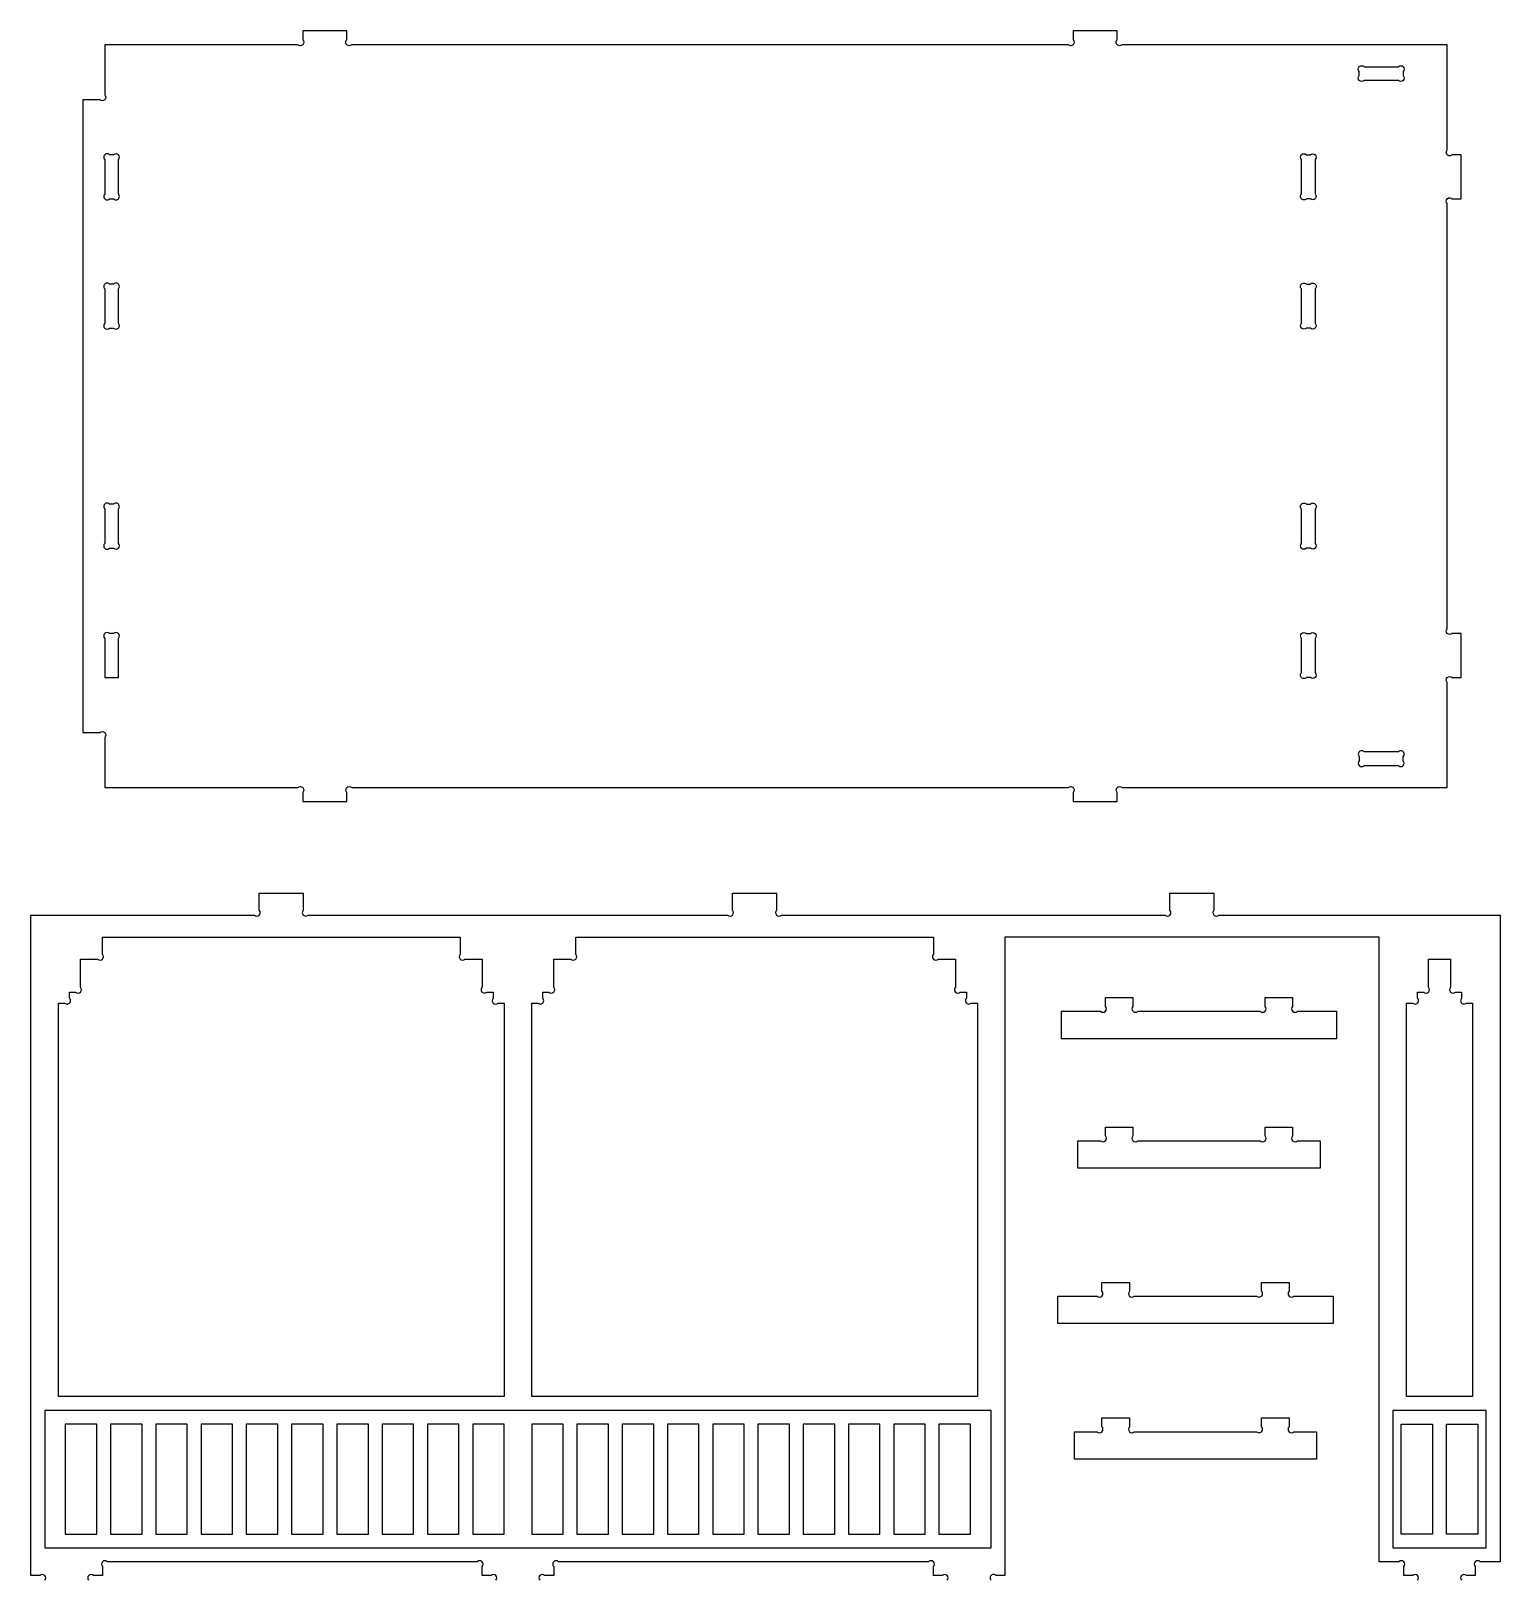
# Model space of a CAD drawing. Extents: x 2672.7 to 2719.2, y 2295.7 to 2331.6.
# Drawn here: x 2692.44 to 2705.79, y 2317.58 to 2331.64 of the extents above; entities that cross this region are included whole.
import ezdxf

# ---------------------------------------------------------------- set-up
doc = ezdxf.new("R2010")
doc.units = 0
doc.header["$MEASUREMENT"] = 0
doc.layers.add('LAYER1', color=18, linetype='CONTINUOUS')

msp = doc.modelspace()

# ---------------------------------------------------------------- linework, layer by layer
at = {"layer": 'LAYER1'}
for points in [[(2692.914, 2325.265), (2693.07, 2325.265, -1), (2693.114, 2325.221), (2693.114, 2324.765), (2694.87, 2324.765, -1), (2694.914, 2324.721), (2694.914, 2324.64), (2695.314, 2324.64), (2695.314, 2324.721, -1), (2695.359, 2324.765), (2701.87, 2324.765, -1), (2701.914, 2324.721), (2701.914, 2324.64), (2702.314, 2324.64), (2702.314, 2324.721, -1), (2702.359, 2324.765), (2705.314, 2324.765), (2705.314, 2325.721, -1), (2705.359, 2325.765), (2705.439, 2325.765), (2705.439, 2326.165), (2705.359, 2326.165, -1), (2705.314, 2326.209), (2705.314, 2330.071, -1), (2705.359, 2330.115), (2705.439, 2330.115), (2705.439, 2330.515), (2705.359, 2330.515, -1), (2705.314, 2330.559), (2705.314, 2331.515), (2702.359, 2331.515, -1), (2702.314, 2331.559), (2702.314, 2331.64), (2701.914, 2331.64), (2701.914, 2331.559, -1), (2701.87, 2331.515), (2695.359, 2331.515, -1), (2695.314, 2331.559), (2695.314, 2331.64), (2694.914, 2331.64), (2694.914, 2331.559, -1), (2694.87, 2331.515), (2693.114, 2331.515), (2693.114, 2331.059, -1), (2693.07, 2331.015), (2692.914, 2331.015)], [(2704.559, 2331.315), (2704.87, 2331.315, -1), (2704.914, 2331.271), (2704.914, 2331.234, -1), (2704.87, 2331.19), (2704.559, 2331.19, -1), (2704.514, 2331.234), (2704.514, 2331.271, -1)], [(2693.114, 2330.471), (2693.114, 2330.159, 1), (2693.159, 2330.115), (2693.195, 2330.115, 1), (2693.239, 2330.159), (2693.239, 2330.471, 1), (2693.195, 2330.515), (2693.159, 2330.515, 1)], [(2704.034, 2330.515), (2704.07, 2330.515, -1), (2704.114, 2330.471), (2704.114, 2330.159, -1), (2704.07, 2330.115), (2704.034, 2330.115, -1), (2703.989, 2330.159), (2703.989, 2330.471, -1)], [(2693.114, 2329.296), (2693.114, 2328.984, 1), (2693.159, 2328.94), (2693.195, 2328.94, 1), (2693.239, 2328.984), (2693.239, 2329.296, 1), (2693.195, 2329.34), (2693.159, 2329.34, 1)], [(2704.034, 2329.34), (2704.07, 2329.34, -1), (2704.114, 2329.296), (2704.114, 2328.984, -1), (2704.07, 2328.94), (2704.034, 2328.94, -1), (2703.989, 2328.984), (2703.989, 2329.296, -1)], [(2693.114, 2327.296), (2693.114, 2326.984, 1), (2693.159, 2326.94), (2693.195, 2326.94, 1), (2693.239, 2326.984), (2693.239, 2327.296, 1), (2693.195, 2327.34), (2693.159, 2327.34, 1)], [(2704.034, 2327.34), (2704.07, 2327.34, -1), (2704.114, 2327.296), (2704.114, 2326.984, -1), (2704.07, 2326.94), (2704.034, 2326.94, -1), (2703.989, 2326.984), (2703.989, 2327.296, -1)], [(2693.239, 2325.765), (2693.239, 2326.121, 1), (2693.195, 2326.165), (2693.159, 2326.165, 1), (2693.114, 2326.121), (2693.114, 2325.765)], [(2704.034, 2326.165), (2704.07, 2326.165, -1), (2704.114, 2326.121), (2704.114, 2325.809, -1), (2704.07, 2325.765), (2704.034, 2325.765, -1), (2703.989, 2325.809), (2703.989, 2326.121, -1)], [(2704.559, 2324.965), (2704.87, 2324.965, 1), (2704.914, 2325.009), (2704.914, 2325.046, 1), (2704.87, 2325.09), (2704.559, 2325.09, 1), (2704.514, 2325.046), (2704.514, 2325.009, 1)], [(2692.694, 2319.232), (2692.694, 2322.807), (2692.75, 2322.807, 1), (2692.794, 2322.851), (2692.794, 2322.907), (2692.85, 2322.907, 1), (2692.894, 2322.951), (2692.894, 2323.207), (2693.05, 2323.207, 1), (2693.094, 2323.251), (2693.094, 2323.407), (2696.344, 2323.407), (2696.344, 2323.251, 1), (2696.388, 2323.207), (2696.544, 2323.207), (2696.544, 2322.951, 1), (2696.588, 2322.907), (2696.644, 2322.907), (2696.644, 2322.851, 1), (2696.688, 2322.807), (2696.744, 2322.807), (2696.744, 2319.232)], [(2696.994, 2319.232), (2696.994, 2322.807), (2697.05, 2322.807, 1), (2697.094, 2322.851), (2697.094, 2322.907), (2697.15, 2322.907, 1), (2697.194, 2322.951), (2697.194, 2323.207), (2697.35, 2323.207, 1), (2697.394, 2323.251), (2697.394, 2323.407), (2700.644, 2323.407), (2700.644, 2323.251, 1), (2700.688, 2323.207), (2700.844, 2323.207), (2700.844, 2322.951, 1), (2700.888, 2322.907), (2700.944, 2322.907), (2700.944, 2322.851, 1), (2700.988, 2322.807), (2701.044, 2322.807), (2701.044, 2319.232)], [(2705.344, 2323.207), (2705.344, 2322.951, 1), (2705.388, 2322.907), (2705.444, 2322.907), (2705.444, 2322.851, 1), (2705.488, 2322.807), (2705.544, 2322.807), (2705.544, 2319.232), (2704.944, 2319.232), (2704.944, 2322.807), (2705, 2322.807, 1), (2705.044, 2322.851), (2705.044, 2322.907), (2705.1, 2322.907, 1), (2705.144, 2322.951), (2705.144, 2323.207)], [(2702.458, 2322.858), (2702.458, 2322.777, 1), (2702.503, 2322.733), (2703.614, 2322.733, 1), (2703.658, 2322.777), (2703.658, 2322.858), (2703.908, 2322.858), (2703.908, 2322.777, 1), (2703.953, 2322.733), (2704.308, 2322.733), (2704.308, 2322.483), (2701.808, 2322.483), (2701.808, 2322.733), (2702.164, 2322.733, 1), (2702.208, 2322.777), (2702.208, 2322.858)], [(2702.458, 2321.681), (2702.458, 2321.6, 1), (2702.503, 2321.556), (2703.614, 2321.556, 1), (2703.658, 2321.6), (2703.658, 2321.681), (2703.908, 2321.681), (2703.908, 2321.6, 1), (2703.953, 2321.556), (2704.158, 2321.556), (2704.158, 2321.306), (2701.958, 2321.306), (2701.958, 2321.556), (2702.164, 2321.556, 1), (2702.208, 2321.6), (2702.208, 2321.681)], [(2702.426, 2320.27), (2702.426, 2320.189, 1), (2702.47, 2320.145), (2703.582, 2320.145, 1), (2703.626, 2320.189), (2703.626, 2320.27), (2703.876, 2320.27), (2703.876, 2320.189, 1), (2703.92, 2320.145), (2704.276, 2320.145), (2704.276, 2319.895), (2701.776, 2319.895), (2701.776, 2320.145), (2702.132, 2320.145, 1), (2702.176, 2320.189), (2702.176, 2320.27)], [(2702.426, 2319.038), (2702.426, 2318.957, 1), (2702.47, 2318.913), (2703.582, 2318.913, 1), (2703.626, 2318.957), (2703.626, 2319.038), (2703.876, 2319.038), (2703.876, 2318.957, 1), (2703.92, 2318.913), (2704.126, 2318.913), (2704.126, 2318.663), (2701.926, 2318.663), (2701.926, 2318.913), (2702.132, 2318.913, 1), (2702.176, 2318.957), (2702.176, 2319.038)]]:
    msp.add_lwpolyline(points, format="xyb", close=True, dxfattribs=at)
for points in [[(2692.569, 2317.563, 1), (2692.525, 2317.607), (2692.444, 2317.607), (2692.444, 2323.607), (2694.475, 2323.607, 1), (2694.519, 2323.651), (2694.519, 2323.807), (2694.919, 2323.807), (2694.919, 2323.651, 1), (2694.963, 2323.607), (2698.775, 2323.607, 1), (2698.819, 2323.651), (2698.819, 2323.807), (2699.219, 2323.807), (2699.219, 2323.651, 1), (2699.263, 2323.607), (2702.75, 2323.607, 1), (2702.794, 2323.651), (2702.794, 2323.807), (2703.194, 2323.807), (2703.194, 2323.651, 1), (2703.238, 2323.607), (2705.794, 2323.607), (2705.794, 2317.732), (2705.613, 2317.732, 1), (2705.569, 2317.688), (2705.569, 2317.607), (2705.488, 2317.607, 1), (2705.444, 2317.563)], [(2705.044, 2317.563, 1), (2705, 2317.607), (2704.919, 2317.607), (2704.919, 2317.688, 1), (2704.875, 2317.732), (2704.694, 2317.732), (2704.694, 2323.407), (2701.294, 2323.407), (2701.294, 2317.607), (2701.213, 2317.607, 1), (2701.169, 2317.563)], [(2696.669, 2317.563, 1), (2696.625, 2317.607), (2696.544, 2317.607), (2696.544, 2317.688, 1), (2696.5, 2317.732), (2693.138, 2317.732, 1), (2693.094, 2317.688), (2693.094, 2317.607), (2693.013, 2317.607, 1), (2692.969, 2317.563)], [(2700.769, 2317.563, 1), (2700.725, 2317.607), (2700.644, 2317.607), (2700.644, 2317.688, 1), (2700.6, 2317.732), (2697.238, 2317.732, 1), (2697.194, 2317.688), (2697.194, 2317.607), (2697.113, 2317.607, 1), (2697.069, 2317.563)]]:
    msp.add_lwpolyline(points, format="xyb", dxfattribs=at)
for points in [[(2701.169, 2319.107), (2692.569, 2319.107), (2692.569, 2317.857), (2701.169, 2317.857)], [(2705.669, 2319.107), (2704.819, 2319.107), (2704.819, 2317.857), (2705.669, 2317.857)], [(2693.043, 2318.982), (2692.756, 2318.982), (2692.756, 2317.982), (2693.043, 2317.982)], [(2693.168, 2318.982), (2693.168, 2317.982), (2693.454, 2317.982), (2693.454, 2318.982)], [(2693.865, 2317.982), (2693.865, 2318.982), (2693.579, 2318.982), (2693.579, 2317.982)], [(2693.99, 2318.982), (2693.99, 2317.982), (2694.276, 2317.982), (2694.276, 2318.982)], [(2694.401, 2318.982), (2694.401, 2317.982), (2694.688, 2317.982), (2694.688, 2318.982)], [(2694.813, 2318.982), (2694.813, 2317.982), (2695.099, 2317.982), (2695.099, 2318.982)], [(2695.224, 2318.982), (2695.224, 2317.982), (2695.51, 2317.982), (2695.51, 2318.982)], [(2695.635, 2318.982), (2695.635, 2317.982), (2695.921, 2317.982), (2695.921, 2318.982)], [(2696.046, 2318.982), (2696.046, 2317.982), (2696.333, 2317.982), (2696.333, 2318.982)], [(2696.458, 2317.982), (2696.744, 2317.982), (2696.744, 2318.982), (2696.458, 2318.982)], [(2697.28, 2318.982), (2696.994, 2318.982), (2696.994, 2317.982), (2697.28, 2317.982)], [(2697.405, 2318.982), (2697.405, 2317.982), (2697.691, 2317.982), (2697.691, 2318.982)], [(2697.816, 2318.982), (2697.816, 2317.982), (2698.103, 2317.982), (2698.103, 2318.982)], [(2698.228, 2318.982), (2698.228, 2317.982), (2698.514, 2317.982), (2698.514, 2318.982)], [(2698.639, 2318.982), (2698.639, 2317.982), (2698.925, 2317.982), (2698.925, 2318.982)], [(2699.05, 2318.982), (2699.05, 2317.982), (2699.336, 2317.982), (2699.336, 2318.982)], [(2699.461, 2318.982), (2699.461, 2317.982), (2699.748, 2317.982), (2699.748, 2318.982)], [(2699.873, 2318.982), (2699.873, 2317.982), (2700.159, 2317.982), (2700.159, 2318.982)], [(2700.284, 2318.982), (2700.284, 2317.982), (2700.57, 2317.982), (2700.57, 2318.982)], [(2700.695, 2317.982), (2700.981, 2317.982), (2700.981, 2318.982), (2700.695, 2318.982)], [(2705.181, 2317.982), (2704.895, 2317.982), (2704.895, 2318.982), (2705.181, 2318.982)], [(2705.593, 2318.982), (2705.593, 2317.982), (2705.306, 2317.982), (2705.306, 2318.982)]]:
    msp.add_lwpolyline(points, close=True, dxfattribs=at)

doc.saveas('drawing.dxf')
